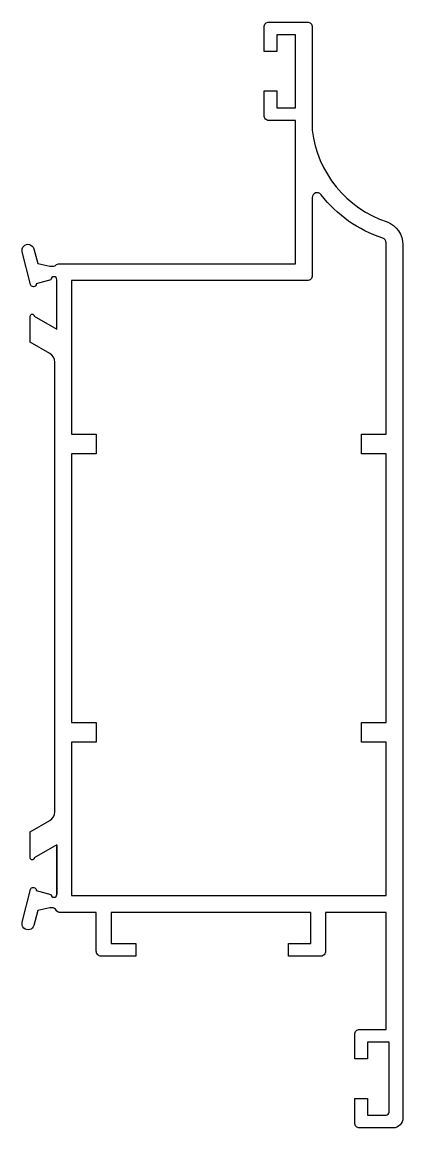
# Model space of a CAD drawing. Extents: x 155 to 194, y 129 to 242.
import ezdxf

# ---------------------------------------------------------------- set-up
doc = ezdxf.new("R2010")
doc.units = 0
doc.layers.add('ERCAN', color=220, linetype='CONTINUOUS')

msp = doc.modelspace()

# ---------------------------------------------------------------- linework, layer by layer
at = {"layer": 'ERCAN', "color": 7}
for points in [[(155.5, 150.3), (156.32, 153.62, -0.888706), (156.92, 153.54), (158.41, 153.14, 1), (159.01, 153.14), (159.01, 158.17), (159.01, 153.14), (159.01, 158.17), (156.71, 156.84, -1), (156.31, 156.84), (156.31, 159.5), (158.3, 160.65, 0.267949), (158.8, 161.52), (158.8, 207.22, 0.267949), (158.3, 208.09), (156.31, 209.24), (156.31, 211.9, -1), (156.71, 211.9), (159.01, 210.57), (159.01, 215.6, 1), (158.41, 215.6), (156.92, 215.19, -0.888706), (156.32, 215.12), (155.5, 218.43, -1.019099), (156.66, 218.75), (157.06, 217.24), (158.31, 216.98, 0.12273), (158.79, 217, 0.121272), (158.91, 217.07, -0.194112), (159.26, 217.21), (183.25, 217.21), (183.25, 228.2), (183.25, 231.78), (180.55, 231.78, -0.414214), (180.05, 232.28), (180.05, 234.78), (181.35, 234.78), (181.35, 233.08), (183.25, 233.08), (183.25, 240.48), (181.35, 240.48), (181.35, 238.78), (180.05, 238.78), (180.05, 241.28, -0.414214), (180.55, 241.78), (184.45, 241.78, -0.414214), (184.95, 241.28), (184.95, 230.8, 0.291619), (192.55, 221.47, -0.310166), (194.16, 219.14), (194.16, 130.41, -0.414214), (193.16, 129.41), (189.76, 129.41, -0.414214), (189.26, 129.91), (189.26, 132.41), (190.56, 132.41), (190.56, 130.71), (192.46, 130.71, 0.414214), (192.76, 131.01), (192.76, 138.11), (190.56, 138.11), (190.56, 136.41), (189.26, 136.41), (189.26, 138.91, -0.414214), (189.76, 139.41), (192.46, 139.41), (192.46, 151.31), (186.31, 151.31), (186.31, 147.36, -0.414214), (185.81, 146.86), (182.53, 146.86), (182.53, 148.16), (184.81, 148.16), (184.81, 151.31), (164.51, 151.31), (164.51, 148.16), (167.03, 148.16), (167.03, 146.86), (163.51, 146.86, -0.414214), (163.01, 147.36), (163.01, 151.28), (159.37, 151.28, -0.267949), (158.94, 151.53, 0.269954), (158.5, 151.78, 0.049244), (158.31, 151.76), (157.06, 151.5), (156.66, 149.99, -1.019099)], [(189.96, 168.61), (189.96, 170.61), (192.46, 170.61), (192.46, 197.91), (189.96, 197.91), (189.96, 199.91), (192.46, 199.91), (192.46, 219.35, 0.325444), (192.11, 219.83, -0.151944), (185.85, 224.24, 0.716259), (184.95, 223.94), (184.95, 216.01, -0.414214), (184.45, 215.51), (160.5, 215.51), (160.5, 199.91), (163, 199.91), (163, 197.91), (160.5, 197.91), (160.5, 170.61), (163, 170.61), (163, 168.61), (160.5, 168.61), (160.5, 153.01), (192.46, 153.01), (192.46, 168.61)]]:
    msp.add_lwpolyline(points, format="xyb", close=True, dxfattribs=at)

doc.saveas('drawing.dxf')
